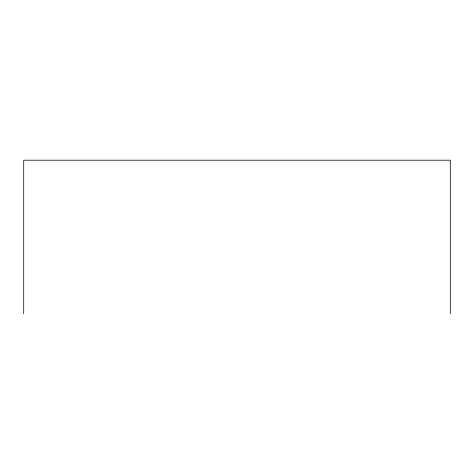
<?xml version="1.0" encoding="UTF-8"?>
<svg xmlns="http://www.w3.org/2000/svg" width="474" height="474" viewBox="0 0 474 474"><rect width="100%" height="100%" fill="white"/><g stroke="black" fill="none" stroke-linecap="round" stroke-linejoin="round"><path stroke-width="0.71" d="M450.3 313.806L450.3 160.194L23.7 160.194L23.7 313.806"/></g></svg>
